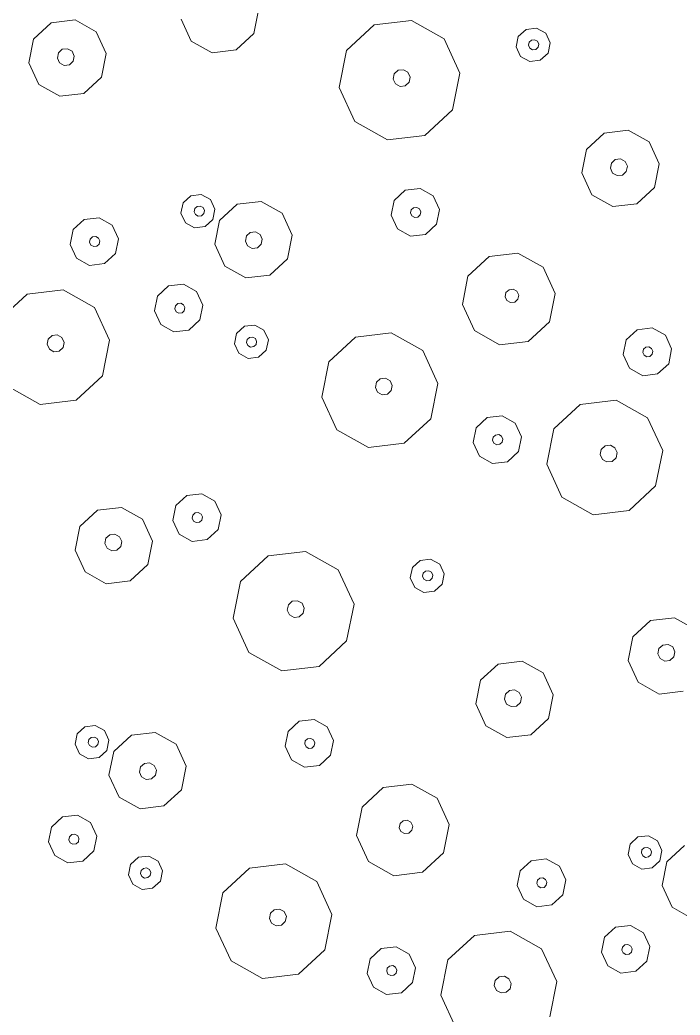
# Model space of a CAD drawing. Header units: metres. Extents: x -2858 to 512, y -1995 to 1252.
# Drawn here: x -476.362 to -474.192, y -196.912 to -193.639 of the extents above; entities that cross this region are included whole.
import ezdxf

# ---------------------------------------------------------------- set-up
doc = ezdxf.new("R2010")
doc.units = ezdxf.units.M
doc.layers.add('Calque commun', color=7, linetype='Continuous')

# ---------------------------------------------------------------- blocks, each defined once
blk = doc.blocks.new('pattern')
at = {"layer": 'Calque commun', "color": 54, "linetype": 'Continuous', "lineweight": 9}
for p, q in [((110.2813, 104.671), (110.2985, 104.5938)), ((110.4232, 104.5796), (110.4429, 104.625)), ((110.4429, 104.625), (110.4855, 104.6501)), ((110.4855, 104.6501), (110.5347, 104.6454)), ((110.5347, 104.6454), (110.5717, 104.6127)), ((110.2985, 104.5938), (110.2671, 104.5212)), ((110.4883, 104.587), (110.4972, 104.5922)), ((110.4972, 104.5922), (110.5075, 104.5912)), ((110.5075, 104.5912), (110.5153, 104.5844)), ((110.5717, 104.6127), (110.5825, 104.5645)), ((110.434, 104.5314), (110.4232, 104.5796)), ((110.4841, 104.5774), (110.4883, 104.587)), ((110.4864, 104.5673), (110.4841, 104.5774)), ((110.4942, 104.5604), (110.4864, 104.5673)), ((110.5045, 104.5594), (110.4942, 104.5604)), ((110.5134, 104.5647), (110.5045, 104.5594)), ((110.5176, 104.5742), (110.5134, 104.5647)), ((110.5153, 104.5844), (110.5176, 104.5742)), ((110.5825, 104.5645), (110.5628, 104.5191)), ((110.471, 104.4986), (110.434, 104.5314)), ((110.7333, 104.4742), (110.8355, 104.5345)), ((110.2671, 104.5212), (110.1989, 104.481)), ((110.5203, 104.4939), (110.471, 104.4986)), ((110.5628, 104.5191), (110.5203, 104.4939)), ((110.1989, 104.481), (110.1202, 104.4885)), ((110.1815, 104.4442), (110.2113, 104.4617)), ((110.2113, 104.4617), (110.2458, 104.4585)), ((110.6861, 104.3653), (110.7333, 104.4742)), ((110.1677, 104.4124), (110.1815, 104.4442)), ((110.2075, 104.4215), (110.2164, 104.4268)), ((110.2164, 104.4268), (110.2268, 104.4258)), ((110.2458, 104.4585), (110.2717, 104.4356)), ((110.2717, 104.4356), (110.2792, 104.4018)), ((110.1752, 104.3786), (110.1677, 104.4124)), ((110.2034, 104.412), (110.2075, 104.4215)), ((110.2056, 104.4019), (110.2034, 104.412)), ((110.2134, 104.395), (110.2056, 104.4019)), ((110.2237, 104.394), (110.2134, 104.395)), ((110.2327, 104.3993), (110.2237, 104.394)), ((110.2268, 104.4258), (110.2346, 104.419)), ((110.2368, 104.4088), (110.2327, 104.3993)), ((110.2346, 104.419), (110.2368, 104.4088)), ((110.2792, 104.4018), (110.2654, 104.37)), ((110.2012, 104.3557), (110.1752, 104.3786)), ((110.2654, 104.37), (110.2356, 104.3524)), ((110.7119, 104.2495), (110.6861, 104.3653)), ((110.8313, 104.3511), (110.8382, 104.367)), ((110.8382, 104.367), (110.8531, 104.3758)), ((110.8531, 104.3758), (110.8704, 104.3741)), ((110.8704, 104.3741), (110.8833, 104.3627)), ((110.8833, 104.3627), (110.8871, 104.3458)), ((110.2356, 104.3524), (110.2012, 104.3557)), ((110.8351, 104.3342), (110.8313, 104.3511)), ((110.8481, 104.3228), (110.8351, 104.3342)), ((110.8802, 104.3299), (110.8653, 104.3211)), ((110.8871, 104.3458), (110.8802, 104.3299)), ((111.0683, 104.3289), (111.0211, 104.22)), ((110.4648, 104.2731), (110.5074, 104.2983)), ((110.5074, 104.2983), (110.5566, 104.2936)), ((110.8653, 104.3211), (110.8481, 104.3228)), ((110.4451, 104.2278), (110.4648, 104.2731)), ((110.5566, 104.2936), (110.5937, 104.2609)), ((110.5073, 104.2227), (110.5115, 104.2322)), ((110.5115, 104.2322), (110.5204, 104.2375)), ((110.5204, 104.2375), (110.5307, 104.2365)), ((110.5307, 104.2365), (110.5385, 104.2296)), ((110.5385, 104.2296), (110.5408, 104.2195)), ((110.5937, 104.2609), (110.6044, 104.2126)), ((110.8008, 104.171), (110.7119, 104.2495)), ((110.4559, 104.1795), (110.4451, 104.2278)), ((110.5096, 104.2125), (110.5073, 104.2227)), ((110.5174, 104.2057), (110.5096, 104.2125)), ((110.5277, 104.2047), (110.5174, 104.2057)), ((110.5367, 104.2099), (110.5277, 104.2047)), ((110.5408, 104.2195), (110.5367, 104.2099)), ((110.6044, 104.2126), (110.5848, 104.1672)), ((111.0211, 104.22), (110.9189, 104.1597)), ((110.493, 104.1468), (110.4559, 104.1795)), ((110.5848, 104.1672), (110.5422, 104.1421)), ((110.9189, 104.1597), (110.8008, 104.171)), ((109.7449, 104.1469), (109.8042, 104.0945)), ((110.5422, 104.1421), (110.493, 104.1468)), ((111.0091, 104.0982), (111.0517, 104.1233)), ((111.0517, 104.1233), (111.1009, 104.1186)), ((111.1009, 104.1186), (111.138, 104.0859)), ((109.8042, 104.0945), (109.8214, 104.0173)), ((110.9895, 104.0528), (111.0091, 104.0982)), ((111.138, 104.0859), (111.1487, 104.0376)), ((109.5837, 103.9643), (109.5665, 104.0416)), ((109.6595, 104.0242), (109.6664, 104.0401)), ((109.6664, 104.0401), (109.6813, 104.0489)), ((109.6813, 104.0489), (109.6985, 104.0472)), ((109.6985, 104.0472), (109.7115, 104.0358)), ((109.7115, 104.0358), (109.7153, 104.0189)), ((111.0002, 104.0046), (110.9895, 104.0528)), ((111.0517, 104.0477), (111.0558, 104.0572)), ((111.0539, 104.0376), (111.0517, 104.0477)), ((111.0617, 104.0307), (111.0539, 104.0376)), ((111.0558, 104.0572), (111.0647, 104.0625)), ((111.0647, 104.0625), (111.0751, 104.0615)), ((111.081, 104.035), (111.072, 104.0297)), ((111.0751, 104.0615), (111.0828, 104.0546)), ((111.0851, 104.0445), (111.081, 104.035)), ((111.0828, 104.0546), (111.0851, 104.0445)), ((111.1487, 104.0376), (111.1291, 103.9923)), ((109.6633, 104.0073), (109.6595, 104.0242)), ((109.6762, 103.9958), (109.6633, 104.0073)), ((109.7084, 104.003), (109.6935, 103.9942)), ((109.7153, 104.0189), (109.7084, 104.003)), ((109.8214, 104.0173), (109.7899, 103.9447)), ((111.0373, 103.9718), (111.0002, 104.0046)), ((111.072, 104.0297), (111.0617, 104.0307)), ((109.6935, 103.9942), (109.6762, 103.9958)), ((111.0865, 103.9671), (111.0373, 103.9718)), ((111.1291, 103.9923), (111.0865, 103.9671)), ((109.643, 103.912), (109.5837, 103.9643)), ((109.7899, 103.9447), (109.7218, 103.9045)), ((109.7218, 103.9045), (109.643, 103.912)), ((110.5842, 103.8662), (110.6659, 103.9145)), ((110.6659, 103.9145), (110.7604, 103.9054)), ((110.7604, 103.9054), (110.8316, 103.8426)), ((110.0386, 103.8366), (110.1067, 103.8768)), ((110.1067, 103.8768), (110.1854, 103.8693)), ((110.1854, 103.8693), (110.2447, 103.8169)), ((110.5464, 103.7791), (110.5842, 103.8662)), ((110.8316, 103.8426), (110.8522, 103.75)), ((110.0071, 103.764), (110.0386, 103.8366)), ((110.2447, 103.8169), (110.2619, 103.7397)), ((111.0617, 103.7763), (111.1639, 103.8366)), ((111.1639, 103.8366), (111.282, 103.8253)), ((111.282, 103.8253), (111.371, 103.7468)), ((110.1144, 103.764), (110.1293, 103.7728)), ((110.1293, 103.7728), (110.1465, 103.7712)), ((110.5671, 103.6864), (110.5464, 103.7791)), ((110.6627, 103.7677), (110.6682, 103.7804)), ((110.6682, 103.7804), (110.6801, 103.7875)), ((110.6801, 103.7875), (110.6939, 103.7861)), ((110.6939, 103.7861), (110.7042, 103.777)), ((110.7042, 103.777), (110.7073, 103.7635)), ((111.0145, 103.6674), (111.0617, 103.7763)), ((110.0243, 103.6868), (110.0071, 103.764)), ((110.1075, 103.7481), (110.1144, 103.764)), ((110.1113, 103.7312), (110.1075, 103.7481)), ((110.1465, 103.7712), (110.1595, 103.7597)), ((110.1633, 103.7428), (110.1564, 103.727)), ((110.1595, 103.7597), (110.1633, 103.7428)), ((110.2619, 103.7397), (110.2305, 103.6671)), ((110.6657, 103.7542), (110.6627, 103.7677)), ((110.676, 103.745), (110.6657, 103.7542)), ((110.6898, 103.7437), (110.676, 103.745)), ((110.7017, 103.7508), (110.6898, 103.7437)), ((110.7073, 103.7635), (110.7017, 103.7508)), ((110.8522, 103.75), (110.8145, 103.6629)), ((111.371, 103.7468), (111.3968, 103.631)), ((110.1242, 103.7198), (110.1113, 103.7312)), ((110.1415, 103.7182), (110.1242, 103.7198)), ((110.1564, 103.727), (110.1415, 103.7182)), ((110.0836, 103.6344), (110.0243, 103.6868)), ((110.6382, 103.6236), (110.5671, 103.6864)), ((111.1667, 103.6691), (111.1816, 103.6778)), ((111.1816, 103.6778), (111.1988, 103.6762)), ((111.1988, 103.6762), (111.2118, 103.6648)), ((110.2305, 103.6671), (110.1623, 103.6269)), ((110.8145, 103.6629), (110.7327, 103.6146)), ((111.0403, 103.5516), (111.0145, 103.6674)), ((111.1598, 103.6532), (111.1667, 103.6691)), ((111.1636, 103.6363), (111.1598, 103.6532)), ((111.2156, 103.6479), (111.2087, 103.632)), ((111.2118, 103.6648), (111.2156, 103.6479)), ((109.2001, 103.569), (109.3023, 103.6293)), ((109.3023, 103.6293), (109.4204, 103.6181)), ((109.4204, 103.6181), (109.5094, 103.5395)), ((110.1623, 103.6269), (110.0836, 103.6344)), ((110.7327, 103.6146), (110.6382, 103.6236)), ((111.1765, 103.6248), (111.1636, 103.6363)), ((111.1938, 103.6232), (111.1765, 103.6248)), ((111.2087, 103.632), (111.1938, 103.6232)), ((111.3968, 103.631), (111.3496, 103.5221)), ((109.1529, 103.4601), (109.2001, 103.569)), ((111.1293, 103.473), (111.0403, 103.5516)), ((109.5094, 103.5395), (109.5352, 103.4237)), ((111.3496, 103.5221), (111.2474, 103.4618)), ((109.1787, 103.3443), (109.1529, 103.4601)), ((109.2982, 103.4459), (109.3051, 103.4618)), ((109.3019, 103.429), (109.2982, 103.4459)), ((109.3051, 103.4618), (109.32, 103.4706)), ((109.32, 103.4706), (109.3372, 103.469)), ((109.3372, 103.469), (109.3502, 103.4575)), ((109.3502, 103.4575), (109.3539, 103.4406)), ((111.2474, 103.4618), (111.1293, 103.473)), ((109.3149, 103.4176), (109.3019, 103.429)), ((109.3321, 103.4159), (109.3149, 103.4176)), ((109.347, 103.4247), (109.3321, 103.4159)), ((109.3539, 103.4406), (109.347, 103.4247)), ((109.5352, 103.4237), (109.488, 103.3148)), ((110.6321, 103.3989), (110.6746, 103.424)), ((110.6746, 103.424), (110.7239, 103.4193)), ((110.7239, 103.4193), (110.7609, 103.3866)), ((108.9316, 103.368), (108.9742, 103.3931)), ((108.9742, 103.3931), (109.0234, 103.3884)), ((109.0234, 103.3884), (109.0605, 103.3557)), ((110.6124, 103.3535), (110.6321, 103.3989)), ((110.7609, 103.3866), (110.7717, 103.3383)), ((108.912, 103.3226), (108.9316, 103.368)), ((109.0605, 103.3557), (109.0713, 103.3074)), ((110.6232, 103.3053), (110.6124, 103.3535)), ((110.6746, 103.3484), (110.6787, 103.3579)), ((110.6769, 103.3383), (110.6746, 103.3484)), ((110.6787, 103.3579), (110.6877, 103.3632)), ((110.6877, 103.3632), (110.698, 103.3622)), ((110.698, 103.3622), (110.7058, 103.3553)), ((110.7058, 103.3553), (110.708, 103.3452)), ((108.9227, 103.2743), (108.912, 103.3226)), ((108.9742, 103.3175), (108.9783, 103.327)), ((108.9764, 103.3073), (108.9742, 103.3175)), ((108.9783, 103.327), (108.9872, 103.3323)), ((108.9872, 103.3323), (108.9976, 103.3313)), ((108.9976, 103.3313), (109.0054, 103.3244)), ((109.0076, 103.3143), (109.0035, 103.3048)), ((109.0054, 103.3244), (109.0076, 103.3143)), ((109.2676, 103.2658), (109.1787, 103.3443)), ((109.488, 103.3148), (109.3858, 103.2545)), ((109.9813, 103.304), (110.0111, 103.3216)), ((110.0111, 103.3216), (110.0456, 103.3184)), ((110.0456, 103.3184), (110.0715, 103.2955)), ((110.6846, 103.3314), (110.6769, 103.3383)), ((110.695, 103.3304), (110.6846, 103.3314)), ((110.7039, 103.3357), (110.695, 103.3304)), ((110.708, 103.3452), (110.7039, 103.3357)), ((110.7717, 103.3383), (110.752, 103.293)), ((108.9842, 103.3005), (108.9764, 103.3073)), ((108.9945, 103.2995), (108.9842, 103.3005)), ((109.0035, 103.3048), (108.9945, 103.2995)), ((109.0713, 103.3074), (109.0516, 103.262)), ((109.9676, 103.2723), (109.9813, 103.304)), ((110.0095, 103.279), (110.0184, 103.2842)), ((110.0184, 103.2842), (110.0287, 103.2833)), ((110.0287, 103.2833), (110.0365, 103.2764)), ((110.0715, 103.2955), (110.0791, 103.2617)), ((110.6602, 103.2725), (110.6232, 103.3053)), ((110.752, 103.293), (110.7094, 103.2678)), ((111.3264, 103.2653), (111.3562, 103.2829)), ((111.3562, 103.2829), (111.3906, 103.2796)), ((108.9598, 103.2416), (108.9227, 103.2743)), ((109.0516, 103.262), (109.009, 103.2369)), ((109.3858, 103.2545), (109.2676, 103.2658)), ((109.9751, 103.2385), (109.9676, 103.2723)), ((110.0053, 103.2694), (110.0095, 103.279)), ((110.0076, 103.2593), (110.0053, 103.2694)), ((110.0154, 103.2524), (110.0076, 103.2593)), ((110.0257, 103.2514), (110.0154, 103.2524)), ((110.0347, 103.2567), (110.0257, 103.2514)), ((110.0388, 103.2663), (110.0347, 103.2567)), ((110.0365, 103.2764), (110.0388, 103.2663)), ((110.0791, 103.2617), (110.0653, 103.2299)), ((110.7094, 103.2678), (110.6602, 103.2725)), ((111.3126, 103.2336), (111.3264, 103.2653)), ((111.3906, 103.2796), (111.4166, 103.2567)), ((111.4166, 103.2567), (111.4241, 103.2229)), ((109.009, 103.2369), (108.9598, 103.2416)), ((109.476, 103.193), (109.5185, 103.2181)), ((109.5185, 103.2181), (109.5677, 103.2134)), ((110.001, 103.2156), (109.9751, 103.2385)), ((110.0355, 103.2123), (110.001, 103.2156)), ((110.0653, 103.2299), (110.0355, 103.2123)), ((111.3201, 103.1998), (111.3126, 103.2336)), ((111.3521, 103.2308), (111.3562, 103.2403)), ((111.3543, 103.2207), (111.3521, 103.2308)), ((111.3621, 103.2138), (111.3543, 103.2207)), ((111.3562, 103.2403), (111.3651, 103.2456)), ((111.3651, 103.2456), (111.3755, 103.2446)), ((111.3814, 103.2181), (111.3724, 103.2128)), ((111.3755, 103.2446), (111.3833, 103.2378)), ((111.3855, 103.2276), (111.3814, 103.2181)), ((111.3833, 103.2378), (111.3855, 103.2276)), ((111.4241, 103.2229), (111.4103, 103.1912)), ((109.4563, 103.1476), (109.476, 103.193)), ((109.5677, 103.2134), (109.6048, 103.1807)), ((110.253, 103.1497), (110.3595, 103.2125)), ((110.3595, 103.2125), (110.4825, 103.2008)), ((110.4825, 103.2008), (110.5752, 103.119)), ((111.3461, 103.1769), (111.3201, 103.1998)), ((111.3724, 103.2128), (111.3621, 103.2138)), ((111.4103, 103.1912), (111.3805, 103.1736)), ((109.5185, 103.1425), (109.5226, 103.152)), ((109.5226, 103.152), (109.5315, 103.1573)), ((109.5315, 103.1573), (109.5419, 103.1563)), ((109.5419, 103.1563), (109.5497, 103.1494)), ((109.6048, 103.1807), (109.6156, 103.1324)), ((110.2039, 103.0363), (110.253, 103.1497)), ((111.3805, 103.1736), (111.3461, 103.1769)), ((109.467, 103.0994), (109.4563, 103.1476)), ((109.5207, 103.1324), (109.5185, 103.1425)), ((109.5285, 103.1255), (109.5207, 103.1324)), ((109.5389, 103.1245), (109.5285, 103.1255)), ((109.5478, 103.1298), (109.5389, 103.1245)), ((109.5519, 103.1393), (109.5478, 103.1298)), ((109.5497, 103.1494), (109.5519, 103.1393)), ((109.6156, 103.1324), (109.5959, 103.0871)), ((110.5752, 103.119), (110.6021, 102.9984)), ((111.0177, 103.0943), (111.0858, 103.1345)), ((111.0858, 103.1345), (111.1645, 103.127)), ((111.1645, 103.127), (111.2238, 103.0746)), ((109.5041, 103.0666), (109.467, 103.0994)), ((109.5959, 103.0871), (109.5533, 103.0619)), ((110.9862, 103.0217), (111.0177, 103.0943)), ((109.5533, 103.0619), (109.5041, 103.0666)), ((111.2238, 103.0746), (111.241, 102.9974)), ((111.3854, 103.0286), (111.428, 103.0538)), ((111.428, 103.0538), (111.4772, 103.0491)), ((110.2307, 102.9156), (110.2039, 103.0363)), ((110.3651, 103.0206), (110.372, 103.0364)), ((110.3688, 103.0037), (110.3651, 103.0206)), ((110.372, 103.0364), (110.3869, 103.0452)), ((110.3869, 103.0452), (110.4041, 103.0436)), ((110.4041, 103.0436), (110.4171, 103.0321)), ((110.4171, 103.0321), (110.4208, 103.0153)), ((111.0034, 102.9445), (110.9862, 103.0217)), ((111.0864, 103.014), (111.0933, 103.0299)), ((111.0933, 103.0299), (111.1082, 103.0387)), ((111.1082, 103.0387), (111.1254, 103.037)), ((111.1254, 103.037), (111.1384, 103.0256)), ((111.1384, 103.0256), (111.1422, 103.0087)), ((111.3657, 102.9833), (111.3854, 103.0286)), ((111.4772, 103.0491), (111.5142, 103.0164)), ((109.051, 102.961), (109.1328, 103.0093)), ((109.1328, 103.0093), (109.2273, 103.0003)), ((109.2273, 103.0003), (109.2984, 102.9374)), ((110.3818, 102.9922), (110.3688, 103.0037)), ((110.399, 102.9906), (110.3818, 102.9922)), ((110.4139, 102.9994), (110.399, 102.9906)), ((110.4208, 103.0153), (110.4139, 102.9994)), ((110.6021, 102.9984), (110.5529, 102.885)), ((111.0902, 102.9971), (111.0864, 103.014)), ((111.1032, 102.9857), (111.0902, 102.9971)), ((111.1353, 102.9928), (111.1204, 102.984)), ((111.1422, 103.0087), (111.1353, 102.9928)), ((111.241, 102.9974), (111.2096, 102.9248)), ((111.4266, 102.9811), (111.4307, 102.9906)), ((111.4307, 102.9906), (111.4397, 102.9959)), ((111.4397, 102.9959), (111.45, 102.9949)), ((111.45, 102.9949), (111.4578, 102.988)), ((111.4578, 102.988), (111.4601, 102.9779)), ((111.5142, 103.0164), (111.525, 102.9681)), ((108.5054, 102.9314), (108.5735, 102.9716)), ((108.5735, 102.9716), (108.6523, 102.9641)), ((108.6523, 102.9641), (108.7116, 102.9117)), ((109.0133, 102.8739), (109.051, 102.961)), ((111.1204, 102.984), (111.1032, 102.9857)), ((111.3765, 102.935), (111.3657, 102.9833)), ((111.4289, 102.9709), (111.4266, 102.9811)), ((111.4367, 102.9641), (111.4289, 102.9709)), ((111.447, 102.9631), (111.4367, 102.9641)), ((111.4559, 102.9684), (111.447, 102.9631)), ((111.4601, 102.9779), (111.4559, 102.9684)), ((111.525, 102.9681), (111.5053, 102.9227)), ((108.4739, 102.8588), (108.5054, 102.9314)), ((109.2984, 102.9374), (109.3191, 102.8448)), ((109.5286, 102.8711), (109.6307, 102.9314)), ((109.6307, 102.9314), (109.7489, 102.9201)), ((111.0627, 102.8921), (111.0034, 102.9445)), ((111.2096, 102.9248), (111.1414, 102.8846)), ((111.4135, 102.9023), (111.3765, 102.935)), ((111.5053, 102.9227), (111.4628, 102.8976)), ((108.7116, 102.9117), (108.7288, 102.8345)), ((109.7489, 102.9201), (109.8378, 102.8416)), ((110.3234, 102.8338), (110.2307, 102.9156)), ((111.1414, 102.8846), (111.0627, 102.8921)), ((111.4628, 102.8976), (111.4135, 102.9023)), ((108.4911, 102.7816), (108.4739, 102.8588)), ((108.5743, 102.8429), (108.5812, 102.8588)), ((108.5812, 102.8588), (108.5961, 102.8676)), ((108.5961, 102.8676), (108.6133, 102.866)), ((108.6133, 102.866), (108.6263, 102.8545)), ((109.0339, 102.7812), (109.0133, 102.8739)), ((109.1295, 102.8625), (109.135, 102.8752)), ((109.1325, 102.849), (109.1295, 102.8625)), ((109.135, 102.8752), (109.1469, 102.8823)), ((109.1469, 102.8823), (109.1607, 102.881)), ((109.1607, 102.881), (109.1711, 102.8718)), ((109.1741, 102.8583), (109.1686, 102.8456)), ((109.1711, 102.8718), (109.1741, 102.8583)), ((109.4813, 102.7622), (109.5286, 102.8711)), ((110.5529, 102.885), (110.4464, 102.8221)), ((111.124, 102.8478), (111.1538, 102.8654)), ((111.1538, 102.8654), (111.1882, 102.8621)), ((111.1882, 102.8621), (111.2142, 102.8392)), ((108.5781, 102.826), (108.5743, 102.8429)), ((108.5911, 102.8146), (108.5781, 102.826)), ((108.6301, 102.8376), (108.6232, 102.8218)), ((108.6263, 102.8545), (108.6301, 102.8376)), ((108.7288, 102.8345), (108.6973, 102.7619)), ((109.1429, 102.8399), (109.1325, 102.849)), ((109.1566, 102.8385), (109.1429, 102.8399)), ((109.1686, 102.8456), (109.1566, 102.8385)), ((109.3191, 102.8448), (109.2813, 102.7577)), ((109.8378, 102.8416), (109.8636, 102.7258)), ((110.4464, 102.8221), (110.3234, 102.8338)), ((111.1102, 102.816), (111.124, 102.8478)), ((111.1459, 102.8157), (111.15, 102.8252)), ((111.15, 102.8252), (111.1589, 102.8305)), ((111.1589, 102.8305), (111.1693, 102.8295)), ((111.1693, 102.8295), (111.1771, 102.8226)), ((111.1771, 102.8226), (111.1793, 102.8125)), ((111.2142, 102.8392), (111.2217, 102.8054)), ((108.6083, 102.813), (108.5911, 102.8146)), ((108.6232, 102.8218), (108.6083, 102.813)), ((111.1177, 102.7823), (111.1102, 102.816)), ((111.1481, 102.8055), (111.1459, 102.8157)), ((111.1559, 102.7987), (111.1481, 102.8055)), ((111.1662, 102.7977), (111.1559, 102.7987)), ((111.1752, 102.803), (111.1662, 102.7977)), ((111.1793, 102.8125), (111.1752, 102.803)), ((111.2217, 102.8054), (111.2079, 102.7737)), ((108.5504, 102.7292), (108.4911, 102.7816)), ((108.6973, 102.7619), (108.6292, 102.7217)), ((109.105, 102.7184), (109.0339, 102.7812)), ((109.2813, 102.7577), (109.1996, 102.7094)), ((109.5071, 102.6464), (109.4813, 102.7622)), ((109.6266, 102.748), (109.6335, 102.7639)), ((109.6335, 102.7639), (109.6484, 102.7727)), ((109.6484, 102.7727), (109.6656, 102.771)), ((109.6656, 102.771), (109.6786, 102.7596)), ((109.6786, 102.7596), (109.6824, 102.7427)), ((111.1437, 102.7594), (111.1177, 102.7823)), ((111.1781, 102.7561), (111.1437, 102.7594)), ((111.2079, 102.7737), (111.1781, 102.7561)), ((108.6292, 102.7217), (108.5504, 102.7292)), ((109.6304, 102.7311), (109.6266, 102.748)), ((109.6434, 102.7196), (109.6304, 102.7311)), ((109.6755, 102.7268), (109.6606, 102.718)), ((109.6824, 102.7427), (109.6755, 102.7268)), ((109.8636, 102.7258), (109.8164, 102.6169)), ((109.1996, 102.7094), (109.105, 102.7184)), ((109.6606, 102.718), (109.6434, 102.7196)), ((109.5961, 102.5678), (109.5071, 102.6464)), ((110.3058, 102.5828), (110.3254, 102.6281)), ((110.3254, 102.6281), (110.368, 102.6533)), ((110.368, 102.6533), (110.4172, 102.6486)), ((110.4172, 102.6486), (110.4543, 102.6159)), ((109.8164, 102.6169), (109.7142, 102.5566)), ((110.4543, 102.6159), (110.465, 102.5676)), ((109.7142, 102.5566), (109.5961, 102.5678)), ((110.3165, 102.5345), (110.3058, 102.5828)), ((110.368, 102.5777), (110.3721, 102.5872)), ((110.3702, 102.5675), (110.368, 102.5777)), ((110.378, 102.5606), (110.3702, 102.5675)), ((110.3721, 102.5872), (110.381, 102.5925)), ((110.3883, 102.5597), (110.378, 102.5606)), ((110.381, 102.5925), (110.3914, 102.5915)), ((110.3973, 102.5649), (110.3883, 102.5597)), ((110.3914, 102.5915), (110.3991, 102.5846)), ((110.4014, 102.5745), (110.3973, 102.5649)), ((110.3991, 102.5846), (110.4014, 102.5745)), ((110.465, 102.5676), (110.4454, 102.5222)), ((110.3536, 102.5018), (110.3165, 102.5345)), ((110.5405, 102.5178), (110.6086, 102.558)), ((110.6086, 102.558), (110.6874, 102.5505)), ((110.6874, 102.5505), (110.7467, 102.4981)), ((109.0989, 102.4937), (109.1415, 102.5188)), ((109.1415, 102.5188), (109.1907, 102.5141)), ((109.1907, 102.5141), (109.2278, 102.4814)), ((110.4028, 102.4971), (110.3536, 102.5018)), ((110.4454, 102.5222), (110.4028, 102.4971)), ((110.509, 102.4452), (110.5405, 102.5178)), ((110.7467, 102.4981), (110.7639, 102.4209)), ((109.0792, 102.4483), (109.0989, 102.4937)), ((109.2278, 102.4814), (109.2385, 102.4332)), ((109.09, 102.4001), (109.0792, 102.4483)), ((109.1414, 102.4432), (109.1456, 102.4527)), ((109.1437, 102.4331), (109.1414, 102.4432)), ((109.1515, 102.4262), (109.1437, 102.4331)), ((109.1456, 102.4527), (109.1545, 102.458)), ((109.1545, 102.458), (109.1648, 102.457)), ((109.1707, 102.4305), (109.1618, 102.4252)), ((109.1648, 102.457), (109.1726, 102.4502)), ((109.1749, 102.44), (109.1707, 102.4305)), ((109.1726, 102.4502), (109.1749, 102.44)), ((109.2385, 102.4332), (109.2188, 102.3878)), ((110.5262, 102.368), (110.509, 102.4452)), ((110.602, 102.4278), (110.6089, 102.4437)), ((110.6089, 102.4437), (110.6238, 102.4525)), ((110.6238, 102.4525), (110.641, 102.4509)), ((110.641, 102.4509), (110.654, 102.4394)), ((110.654, 102.4394), (110.6578, 102.4225)), ((108.4344, 102.3671), (108.4482, 102.3988)), ((108.4482, 102.3988), (108.478, 102.4164)), ((108.478, 102.4164), (108.5124, 102.4132)), ((108.5124, 102.4132), (108.5384, 102.3903)), ((109.127, 102.3673), (109.09, 102.4001)), ((109.1618, 102.4252), (109.1515, 102.4262)), ((110.6058, 102.4109), (110.602, 102.4278)), ((110.6187, 102.3995), (110.6058, 102.4109)), ((110.636, 102.3978), (110.6187, 102.3995)), ((110.6509, 102.4066), (110.636, 102.3978)), ((110.6578, 102.4225), (110.6509, 102.4066)), ((110.7639, 102.4209), (110.7324, 102.3483)), ((108.4419, 102.3333), (108.4344, 102.3671)), ((108.4722, 102.3643), (108.4763, 102.3738)), ((108.4763, 102.3738), (108.4852, 102.3791)), ((108.4852, 102.3791), (108.4956, 102.3781)), ((108.4956, 102.3781), (108.5033, 102.3712)), ((108.5033, 102.3712), (108.5056, 102.3611)), ((108.5384, 102.3903), (108.5459, 102.3565)), ((109.1763, 102.3627), (109.127, 102.3673)), ((109.2188, 102.3878), (109.1763, 102.3627)), ((109.7932, 102.3601), (109.823, 102.3777)), ((109.823, 102.3777), (109.8575, 102.3744)), ((109.8575, 102.3744), (109.8834, 102.3515)), ((110.5855, 102.3156), (110.5262, 102.368)), ((108.4679, 102.3104), (108.4419, 102.3333)), ((108.4744, 102.3541), (108.4722, 102.3643)), ((108.4822, 102.3472), (108.4744, 102.3541)), ((108.4925, 102.3463), (108.4822, 102.3472)), ((108.5015, 102.3515), (108.4925, 102.3463)), ((108.5056, 102.3611), (108.5015, 102.3515)), ((108.5459, 102.3565), (108.5321, 102.3247)), ((109.7794, 102.3284), (109.7932, 102.3601)), ((109.8189, 102.3256), (109.823, 102.3351)), ((109.823, 102.3351), (109.832, 102.3404)), ((109.832, 102.3404), (109.8423, 102.3394)), ((109.8423, 102.3394), (109.8501, 102.3326)), ((109.8501, 102.3326), (109.8523, 102.3224)), ((109.8834, 102.3515), (109.8909, 102.3177)), ((110.7324, 102.3483), (110.6643, 102.3081)), ((108.5023, 102.3071), (108.4679, 102.3104)), ((108.5321, 102.3247), (108.5023, 102.3071)), ((108.7199, 102.2445), (108.8263, 102.3074)), ((108.8263, 102.3074), (108.9493, 102.2956)), ((109.787, 102.2946), (109.7794, 102.3284)), ((109.8211, 102.3155), (109.8189, 102.3256)), ((109.8289, 102.3086), (109.8211, 102.3155)), ((109.8393, 102.3076), (109.8289, 102.3086)), ((109.8482, 102.3129), (109.8393, 102.3076)), ((109.8523, 102.3224), (109.8482, 102.3129)), ((109.8909, 102.3177), (109.8772, 102.286)), ((110.6643, 102.3081), (110.5855, 102.3156)), ((108.9493, 102.2956), (109.042, 102.2138)), ((109.8129, 102.2717), (109.787, 102.2946)), ((109.8474, 102.2684), (109.8129, 102.2717)), ((109.8772, 102.286), (109.8474, 102.2684)), ((108.6707, 102.1311), (108.7199, 102.2445)), ((109.042, 102.2138), (109.0689, 102.0932)), ((109.4845, 102.1891), (109.5526, 102.2293)), ((109.5526, 102.2293), (109.6314, 102.2218)), ((109.6314, 102.2218), (109.6907, 102.1694)), ((109.453, 102.1165), (109.4845, 102.1891)), ((109.6907, 102.1694), (109.7079, 102.0922)), ((108.8388, 102.1312), (108.8537, 102.14)), ((108.8537, 102.14), (108.8709, 102.1384)), ((108.8709, 102.1384), (108.8839, 102.127)), ((109.8522, 102.1234), (109.8948, 102.1486)), ((109.8948, 102.1486), (109.944, 102.1439)), ((109.944, 102.1439), (109.9811, 102.1112)), ((108.6976, 102.0105), (108.6707, 102.1311)), ((108.8319, 102.1154), (108.8388, 102.1312)), ((108.8357, 102.0985), (108.8319, 102.1154)), ((108.8876, 102.1101), (108.8808, 102.0942)), ((108.8839, 102.127), (108.8876, 102.1101)), ((109.4702, 102.0393), (109.453, 102.1165)), ((109.5533, 102.1088), (109.5601, 102.1247)), ((109.557, 102.0919), (109.5533, 102.1088)), ((109.5601, 102.1247), (109.575, 102.1335)), ((109.575, 102.1335), (109.5923, 102.1318)), ((109.5923, 102.1318), (109.6052, 102.1204)), ((109.609, 102.1035), (109.6021, 102.0876)), ((109.6052, 102.1204), (109.609, 102.1035)), ((109.8325, 102.0781), (109.8522, 102.1234)), ((109.9811, 102.1112), (109.9918, 102.0629)), ((108.8486, 102.087), (108.8357, 102.0985)), ((108.8659, 102.0854), (108.8486, 102.087)), ((108.8808, 102.0942), (108.8659, 102.0854)), ((109.0689, 102.0932), (109.0197, 101.9798)), ((109.57, 102.0805), (109.557, 102.0919)), ((109.5872, 102.0788), (109.57, 102.0805)), ((109.6021, 102.0876), (109.5872, 102.0788)), ((109.7079, 102.0922), (109.6764, 102.0196)), ((109.8433, 102.0298), (109.8325, 102.0781)), ((109.8934, 102.0759), (109.8976, 102.0854)), ((109.8957, 102.0657), (109.8934, 102.0759)), ((109.8976, 102.0854), (109.9065, 102.0907)), ((109.9065, 102.0907), (109.9168, 102.0897)), ((109.9168, 102.0897), (109.9246, 102.0828)), ((109.9269, 102.0727), (109.9228, 102.0632)), ((109.9246, 102.0828), (109.9269, 102.0727)), ((109.5295, 101.9869), (109.4702, 102.0393)), ((109.9035, 102.0589), (109.8957, 102.0657)), ((109.9138, 102.0579), (109.9035, 102.0589)), ((109.9228, 102.0632), (109.9138, 102.0579)), ((109.9918, 102.0629), (109.9722, 102.0175)), ((108.7902, 101.9286), (108.6976, 102.0105)), ((109.6764, 102.0196), (109.6083, 101.9794)), ((109.8804, 101.9971), (109.8433, 102.0298)), ((109.9722, 102.0175), (109.9296, 101.9924)), ((110.1426, 101.9726), (110.2448, 102.033)), ((110.2448, 102.033), (110.3629, 102.0217)), ((110.3629, 102.0217), (110.4519, 101.9432)), ((109.0197, 101.9798), (108.9133, 101.9169)), ((109.6083, 101.9794), (109.5295, 101.9869)), ((109.9296, 101.9924), (109.8804, 101.9971)), ((110.0954, 101.8638), (110.1426, 101.9726)), ((109.577, 101.9109), (109.5908, 101.9426)), ((109.5908, 101.9426), (109.6206, 101.9602)), ((109.6206, 101.9602), (109.6551, 101.9569)), ((109.6551, 101.9569), (109.681, 101.934)), ((110.4519, 101.9432), (110.4777, 101.8274)), ((108.9133, 101.9169), (108.7902, 101.9286)), ((109.5846, 101.8771), (109.577, 101.9109)), ((109.6127, 101.9105), (109.6168, 101.92)), ((109.615, 101.9003), (109.6127, 101.9105)), ((109.6168, 101.92), (109.6258, 101.9253)), ((109.6258, 101.9253), (109.6361, 101.9243)), ((109.6361, 101.9243), (109.6439, 101.9174)), ((109.6461, 101.9073), (109.642, 101.8978)), ((109.6439, 101.9174), (109.6461, 101.9073)), ((109.681, 101.934), (109.6885, 101.9002)), ((109.6105, 101.8542), (109.5846, 101.8771)), ((109.6227, 101.8935), (109.615, 101.9003)), ((109.6331, 101.8925), (109.6227, 101.8935)), ((109.642, 101.8978), (109.6331, 101.8925)), ((109.6885, 101.9002), (109.6748, 101.8685)), ((110.2476, 101.8654), (110.2625, 101.8742)), ((110.2625, 101.8742), (110.2797, 101.8726)), ((109.645, 101.8509), (109.6105, 101.8542)), ((109.6748, 101.8685), (109.645, 101.8509)), ((110.1212, 101.748), (110.0954, 101.8638)), ((110.2407, 101.8496), (110.2476, 101.8654)), ((110.2444, 101.8327), (110.2407, 101.8496)), ((110.2797, 101.8726), (110.2927, 101.8611)), ((110.2964, 101.8443), (110.2895, 101.8284)), ((110.2927, 101.8611), (110.2964, 101.8443)), ((110.2574, 101.8212), (110.2444, 101.8327)), ((110.2746, 101.8196), (110.2574, 101.8212)), ((110.2895, 101.8284), (110.2746, 101.8196)), ((109.8741, 101.7716), (109.9167, 101.7967)), ((109.9167, 101.7967), (109.9659, 101.792)), ((109.9659, 101.792), (110.003, 101.7593)), ((109.8545, 101.7262), (109.8741, 101.7716)), ((110.003, 101.7593), (110.0137, 101.7111)), ((110.2101, 101.6694), (110.1212, 101.748)), ((109.8652, 101.678), (109.8545, 101.7262)), ((109.9167, 101.7211), (109.9208, 101.7306)), ((109.9189, 101.711), (109.9167, 101.7211)), ((109.9267, 101.7041), (109.9189, 101.711)), ((109.9208, 101.7306), (109.9297, 101.7359)), ((109.9297, 101.7359), (109.9401, 101.7349)), ((109.9401, 101.7349), (109.9479, 101.7281)), ((109.9501, 101.7179), (109.946, 101.7084)), ((109.9479, 101.7281), (109.9501, 101.7179)), ((110.0137, 101.7111), (109.9941, 101.6657)), ((109.9023, 101.6452), (109.8652, 101.678)), ((109.937, 101.7031), (109.9267, 101.7041)), ((109.946, 101.7084), (109.937, 101.7031)), ((109.0073, 101.6126), (109.0754, 101.6528)), ((109.0754, 101.6528), (109.1542, 101.6453)), ((109.1542, 101.6453), (109.2135, 101.5929)), ((109.9515, 101.6406), (109.9023, 101.6452)), ((109.9941, 101.6657), (109.9515, 101.6406)), ((110.3283, 101.6582), (110.2101, 101.6694)), ((109.2135, 101.5929), (109.2307, 101.5157)), ((109.2307, 101.5157), (109.1992, 101.4431)), ((109.4479, 101.335), (109.516, 101.3752)), ((109.516, 101.3752), (109.5948, 101.3677)), ((109.5948, 101.3677), (109.6541, 101.3154)), ((109.4164, 101.2624), (109.4479, 101.335)), ((109.6541, 101.3154), (109.6713, 101.2382)), ((109.4336, 101.1852), (109.4164, 101.2624)), ((109.5168, 101.2466), (109.5237, 101.2625)), ((109.5237, 101.2625), (109.5386, 101.2713)), ((109.5386, 101.2713), (109.5558, 101.2696)), ((109.5558, 101.2696), (109.5688, 101.2582)), ((109.5688, 101.2582), (109.5726, 101.2413)), ((109.5206, 101.2297), (109.5168, 101.2466)), ((109.5336, 101.2182), (109.5206, 101.2297)), ((109.5657, 101.2254), (109.5508, 101.2166)), ((109.5726, 101.2413), (109.5657, 101.2254)), ((109.6713, 101.2382), (109.6398, 101.1656)), ((109.5508, 101.2166), (109.5336, 101.2182)), ((109.4929, 101.1329), (109.4336, 101.1852)), ((109.6398, 101.1656), (109.5717, 101.1254)), ((109.5717, 101.1254), (109.4929, 101.1329))]:
    blk.add_line(p, q, dxfattribs=at)
at = {"layer": 'Calque commun', "color": 7, "linetype": 'Continuous', "lineweight": 9}
mesh = blk.add_polyface(dxfattribs=at)
corners = [(70.8497, 113.5412), (53.8349, 19.1692), (74.7282, 106.3237), (76.0435, 113.5984), (74.769, 106.1763), (58.8077, 18.2701), (114.1703, 105.207), (114.1703, 98.5387)]
mesh.append_faces([[corners[k] for k in face] for face in [(3, 4, 6)]], dxfattribs={"vtx0": -1, "vtx1": -1, "color": 7})
mesh.append_faces([[corners[k] for k in face] for face in [(3, 2, 4)]], dxfattribs={"vtx0": -1, "vtx2": -1, "color": 7})
mesh.append_faces([[corners[k] for k in face] for face in [(5, 2, 1)]], dxfattribs={"vtx1": -1, "color": 7})
mesh.append_faces([[corners[k] for k in face] for face in [(0, 1, 2), (3, 0, 2)]], dxfattribs={"vtx1": -1, "vtx2": -1, "color": 7})
mesh.append_faces([[corners[k] for k in face] for face in [(4, 7, 6)]], dxfattribs={"vtx2": -1, "color": 7})

msp = doc.modelspace()

# ---------------------------------------------------------------- block references
at = {"layer": 'Calque commun', "color": 0, "linetype": 'ByBlock', "lineweight": -2, "rotation": 228.1617603435354}
msp.add_blockref('pattern', (-478.5712, -44.6144), dxfattribs=at)

doc.saveas('drawing.dxf')
